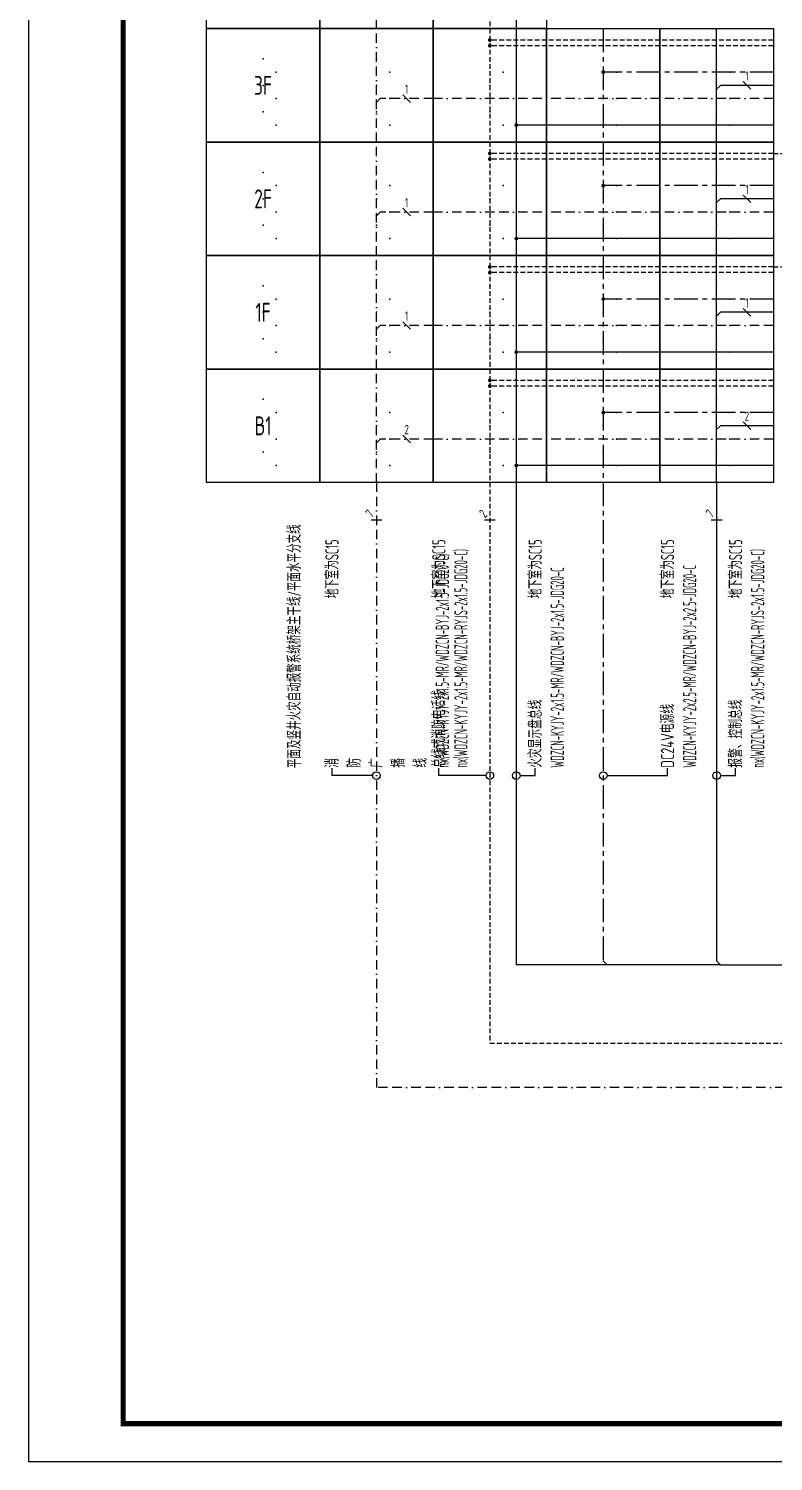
# Model space of a CAD drawing. Header units: millimetres. Extents: x -1040173 to 349982, y -145921 to 298175.
# Drawn here: x -7701 to 12000, y -28881 to 9000 of the extents above; entities that cross this region are included whole.
import ezdxf
from ezdxf import colors
from ezdxf.entities.mleader import LeaderData, LeaderLine
from ezdxf.enums import TextEntityAlignment as Align
from ezdxf.math import Vec2, Vec3

# ---------------------------------------------------------------- set-up
doc = ezdxf.new("R2010")
doc.units = ezdxf.units.MM
doc.header["$LTSCALE"] = 500
doc.header["$MEASUREMENT"] = 0
for name, pattern in [('BORDER', [1.75, 0.5, -0.25, 0.5, -0.25, 0, -0.25]), ('CENTER', [2, 1.25, -0.25, 0.25, -0.25]), ('HIDDEN', [0.375, 0.25, -0.125])]:
    doc.linetypes.add(name, pattern=pattern)
doc.layers.get('0').update_dxf_attribs({"color": 255, "linetype": 'CONTINUOUS'})
for name, color, linetype in [('E-BRST-WIRE', 2, 'BORDER'), ('E-FAS-WIRE', 4, 'CONTINUOUS'), ('E-FAS-WIRE2', 1, 'CENTER'), ('E-FAS-WIRE5', 4, 'HIDDEN'), ('E-REQU-DIMS', 30, 'CONTINUOUS'), ('E-UNIV-DIAG', 2, 'CONTINUOUS'), ('E-UNIV-NOTE', 6, 'CONTINUOUS')]:
    doc.layers.add(name, color=color, linetype=linetype)
doc.layers.add('内框', color=8, linetype='CONTINUOUS', plot=False)
doc.styles.add('TH-STYLE3', font='tssdeng.shx', dxfattribs={"width": 0.7, "bigfont": 'tssdchn.shx'})
doc.styles.add('黑体', font='')
doc.styles.get('黑体').set_extended_font_data('SimHei')

# ---------------------------------------------------------------- blocks, each defined once
blk = doc.blocks.new('E-ES01')
blk.add_lwpolyline([(0, 3000), (3000, 3000), (3000, 0), (0, 0)], close=True)
for p in [(1500, 2200), (1850, 1850), (1500, 1500), (1850, 1150), (1500, 800), (1850, 450)]:
    blk.add_point(p)
blk = doc.blocks.new('E-ANNO04')
blk.add_line((-1, -1), (1, 1))
at = {"style": 'TH-STYLE3', "width": 0.7}
blk.add_attdef('N', text='', height=2.5, dxfattribs=at).set_placement((0, 2.5), align=Align.MIDDLE)
blk = doc.blocks.new('_DotBlank')
at = {"color": 0, "linetype": 'ByBlock', "lineweight": -2}
blk.add_line((-0.5, 0), (-1, 0), dxfattribs=at)
blk.add_circle((0, 0), 0.5, dxfattribs=at)
blk = doc.blocks.new('THAPE_A1L_inner')
at = {"layer": '内框'}
blk.add_lwpolyline([(0, 0), (841, 0), (841, 594), (0, 594)], close=True, dxfattribs=at)
at = {"layer": '内框', "const_width": 1.4}
blk.add_lwpolyline([(25, 584), (25, 10), (831, 10), (831, 584)], close=True, dxfattribs=at)
at = {"layer": '内框', "style": '黑体', "width": 0.8}
blk.add_attdef('内框名称', (51.53, 598.63), '', height=7, dxfattribs=at)

msp = doc.modelspace()

# ---------------------------------------------------------------- linework, layer by layer
at = {"layer": 'E-BRST-WIRE'}
for p, q in [((1500, 9000), (1500, 12000)), ((1500, 6000), (1500, 9000)), ((1500, 7050), (1600, 7150)), ((3000, 7150), (1600, 7150)), ((12000, 7150), (3000, 7150)), ((1500, 3000), (1500, 6000)), ((1500, 4050), (1600, 4150)), ((3000, 4150), (1600, 4150)), ((12000, 4150), (3000, 4150)), ((1500, 0), (1500, 3000)), ((1500, 1050), (1600, 1150)), ((3000, 1150), (1600, 1150)), ((12000, 1150), (3000, 1150)), ((1500, -3000), (1500, 0)), ((1500, -1950), (1600, -1850)), ((3000, -1850), (1600, -1850)), ((12000, -1850), (3000, -1850)), ((1500, -3000), (1500, -19000)), ((14421, -19000), (1500, -19000))]:
    msp.add_line(p, q, dxfattribs=at)
at = {"layer": 'E-FAS-WIRE'}
for p, q in [((5200, 12000), (5200, 9000)), ((5200, 9000), (5200, 6000)), ((10500, 6000), (10500, 9000)), ((10500, 7400), (10600, 7500)), ((12000, 7500), (10600, 7500)), ((12000, 6450), (5200, 6450)), ((5200, 6000), (5200, 3000)), ((10500, 3000), (10500, 6000)), ((10500, 4400), (10600, 4500)), ((12000, 4500), (10600, 4500)), ((12000, 3450), (5200, 3450)), ((5200, 3000), (5200, 0)), ((10500, 0), (10500, 3000)), ((10500, 1400), (10600, 1500)), ((12000, 1500), (10600, 1500)), ((12000, 450), (5200, 450)), ((5200, 0), (5200, -3000)), ((10500, -3000), (10500, 0)), ((10500, -1600), (10600, -1500)), ((12000, -1500), (10600, -1500)), ((12000, -2550), (5200, -2550)), ((5200, -3000), (5200, -15750)), ((10500, -3000), (10500, -15650)), ((6900, -15750), (5200, -15750)), ((7600, -15750), (6900, -15750)), ((10600, -15750), (7600, -15750)), ((10600, -15750), (10500, -15650)), ((10600, -15750), (13921, -15750))]:
    msp.add_line(p, q, dxfattribs=at)
at = {"layer": 'E-FAS-WIRE', "const_width": 50}
for points in [[(5175, 6450, 1), (5225, 6450, 1)], [(5175, 3450, 1), (5225, 3450, 1)], [(5175, 450, 1), (5225, 450, 1)], [(5175, -2550, 1), (5225, -2550, 1)]]:
    msp.add_lwpolyline(points, format="xyb", close=True, dxfattribs=at)
at = {"layer": 'E-FAS-WIRE2'}
for p, q in [((7500, 9000), (7500, 6000)), ((12000, 7850), (7500, 7850)), ((7500, 6000), (7500, 3000)), ((12000, 4850), (7500, 4850)), ((7500, 3000), (7500, 0)), ((12000, 1850), (7500, 1850)), ((7500, 0), (7500, -3000)), ((12000, -1150), (7500, -1150)), ((7500, -3000), (7500, -15650)), ((7600, -15750), (7500, -15650))]:
    msp.add_line(p, q, dxfattribs=at)
at = {"layer": 'E-FAS-WIRE2', "const_width": 50}
for points in [[(7475, 7850, 1), (7525, 7850, 1)], [(7475, 4850, 1), (7525, 4850, 1)], [(7475, 1850, 1), (7525, 1850, 1)], [(7475, -1150, 1), (7525, -1150, 1)]]:
    msp.add_lwpolyline(points, format="xyb", close=True, dxfattribs=at)
at = {"layer": 'E-FAS-WIRE5'}
for p, q in [((4500, 12000), (4500, 9000)), ((4500, 9000), (4500, 6000)), ((12000, 8700), (4500, 8700)), ((12000, 8550), (4500, 8550)), ((4500, 6000), (4500, 3000)), ((12000, 5700), (4500, 5700)), ((12000, 5700), (15000, 5700)), ((12000, 5550), (4500, 5550)), ((4500, 3000), (4500, 0)), ((12000, 2700), (4500, 2700)), ((12000, 2700), (15000, 2700)), ((12000, 2550), (4500, 2550)), ((4500, 0), (4500, -3000)), ((12000, -300), (4500, -300)), ((12000, -450), (4500, -450)), ((4500, -3000), (4500, -17825)), ((4500, -17825), (13921, -17825))]:
    msp.add_line(p, q, dxfattribs=at)
at = {"layer": 'E-FAS-WIRE5', "const_width": 50}
for points in [[(4475, 8700, 1), (4525, 8700, 1)], [(4475, 8550, 1), (4525, 8550, 1)], [(4475, 5700, 1), (4525, 5700, 1)], [(4475, 5550, 1), (4525, 5550, 1)], [(4475, 2700, 1), (4525, 2700, 1)], [(4475, 2550, 1), (4525, 2550, 1)], [(4475, -300, 1), (4525, -300, 1)], [(4475, -450, 1), (4525, -450, 1)]]:
    msp.add_lwpolyline(points, format="xyb", close=True, dxfattribs=at)

# ---------------------------------------------------------------- block references
at = {"layer": 'E-UNIV-DIAG'}
for p in [(-3000, 9000), (0, 9000), (3000, 9000), (-3000, 6000), (0, 6000), (3000, 6000), (6000, 6000), (9000, 6000), (-3000, 3000), (0, 3000), (3000, 3000), (6000, 3000), (9000, 3000), (-3000, 0), (0, 0), (3000, 0), (6000, 0), (9000, 0), (0, -3000), (3000, -3000), (6000, -3000), (9000, -3000), (-3000, -3000)]:
    msp.add_blockref('E-ES01', p, dxfattribs=at)
at = {"layer": 'E-UNIV-NOTE'}
ref = msp.add_blockref('E-ANNO04', (11300, 7500), dxfattribs=dict(at, xscale=-100, yscale=100, zscale=100))
ref.add_attrib('N', '1', dxfattribs={"layer": '0', "height": 250, "rotation": 360, "style": 'TH-STYLE3', "width": 0.7}).set_placement((11300, 7750), align=Align.MIDDLE)
ref = msp.add_blockref('E-ANNO04', (2300, 7150), dxfattribs=dict(at, xscale=-100, yscale=100, zscale=100))
ref.add_attrib('N', '1', dxfattribs={"layer": '0', "height": 250, "rotation": 360, "style": 'TH-STYLE3', "width": 0.7}).set_placement((2300, 7400), align=Align.MIDDLE)
ref = msp.add_blockref('E-ANNO04', (11300, 4500), dxfattribs=dict(at, xscale=-100, yscale=100, zscale=100))
ref.add_attrib('N', '1', dxfattribs={"layer": '0', "height": 250, "rotation": 360, "style": 'TH-STYLE3', "width": 0.7}).set_placement((11300, 4750), align=Align.MIDDLE)
ref = msp.add_blockref('E-ANNO04', (2300, 4150), dxfattribs=dict(at, xscale=-100, yscale=100, zscale=100))
ref.add_attrib('N', '1', dxfattribs={"layer": '0', "height": 250, "rotation": 360, "style": 'TH-STYLE3', "width": 0.7}).set_placement((2300, 4400), align=Align.MIDDLE)
ref = msp.add_blockref('E-ANNO04', (2300, 1150), dxfattribs=dict(at, xscale=-100, yscale=100, zscale=100))
ref.add_attrib('N', '1', dxfattribs={"layer": '0', "height": 250, "rotation": 360, "style": 'TH-STYLE3', "width": 0.7}).set_placement((2300, 1400), align=Align.MIDDLE)
ref = msp.add_blockref('E-ANNO04', (11300, 1500), dxfattribs=dict(at, xscale=-100, yscale=100, zscale=100))
ref.add_attrib('N', '1', dxfattribs={"layer": '0', "height": 250, "rotation": 360, "style": 'TH-STYLE3', "width": 0.7}).set_placement((11300, 1750), align=Align.MIDDLE)
ref = msp.add_blockref('E-ANNO04', (11300, -1500), dxfattribs=dict(at, xscale=-100, yscale=100, zscale=100))
ref.add_attrib('N', '2', dxfattribs={"layer": '0', "height": 250, "rotation": 360, "style": 'TH-STYLE3', "width": 0.7}).set_placement((11300, -1250), align=Align.MIDDLE)
ref = msp.add_blockref('E-ANNO04', (2300, -1850), dxfattribs=dict(at, xscale=-100, yscale=100, zscale=100))
ref.add_attrib('N', '2', dxfattribs={"layer": '0', "height": 250, "rotation": 360, "style": 'TH-STYLE3', "width": 0.7}).set_placement((2300, -1600), align=Align.MIDDLE)
ref = msp.add_blockref('E-ANNO04', (1500, -4000), dxfattribs=dict(at, xscale=-100.0000000000014, yscale=100, zscale=100, rotation=44.99999999999704))
ref.add_attrib('N', '7', dxfattribs={"layer": '0', "height": 250, "rotation": 45, "style": 'TH-STYLE3', "width": 0.7}).set_placement((1323, -3823), align=Align.MIDDLE)
ref = msp.add_blockref('E-ANNO04', (4500, -4000), dxfattribs=dict(at, xscale=-100.0000000000014, yscale=100, zscale=100, rotation=44.99999999999704))
ref.add_attrib('N', '2', dxfattribs={"layer": '0', "height": 250, "rotation": 45, "style": 'TH-STYLE3', "width": 0.7}).set_placement((4323, -3823), align=Align.MIDDLE)
ref = msp.add_blockref('E-ANNO04', (10500, -4000), dxfattribs=dict(at, xscale=-99.9999999999963, yscale=100, zscale=100, rotation=45))
ref.add_attrib('N', '7', dxfattribs={"layer": '0', "height": 250, "rotation": 45, "style": 'TH-STYLE3', "width": 0.7}).set_placement((10323, -3823), align=Align.MIDDLE)
at = {"layer": '内框', "xscale": 100, "yscale": 100, "zscale": 100}
msp.add_blockref('THAPE_A1L_inner', (-7701, -28881), dxfattribs=at)

# ---------------------------------------------------------------- texts
at = {"layer": 'E-REQU-DIMS', "color": 6, "char_height": 350, "attachment_point": 4, "rotation": 90, "style": 'TH-STYLE3'}
for insert in [(325, -6060), (3150, -6060), (5700, -6060), (9200, -6060), (11000, -6060)]:
    msp.add_mtext('{\\W0.6;地下室为SC15}', dxfattribs=dict(at, insert=insert))
at = {"layer": 'E-UNIV-NOTE', "style": 'TH-STYLE3', "width": 0.7}
for s, p in [('3F', (-1500, 7500)), ('2F', (-1500, 4500)), ('1F', (-1500, 1500)), ('B1', (-1500, -1500))]:
    msp.add_text(s, height=500, dxfattribs=at).set_placement(p, align=Align.MIDDLE)
at = {"layer": 'E-UNIV-NOTE', "style": 'TH-STYLE3', "width": 0.6}
msp.add_text('平面及竖井火灾自动报警系统桥架主干线/平面水平分支线', height=350, rotation=90, dxfattribs=at).set_placement((-675, -10550), align=Align.MIDDLE_LEFT)

# ---------------------------------------------------------------- leaders
at = {"layer": 'E-REQU-DIMS'}
ml = msp.add_multileader_mtext('Standard', dxfattribs=at)
ml.set_content('总线式消防电话线\\P{\\W0.5;nx(WDZCN-KYJY-2x1.5-MR/WDZCN-RYJS-2x1.5-JDG20-C)}', color=6, style='TH-STYLE3')
ml.set_leader_properties()
ml.set_arrow_properties(name='DOTBLANK')
ml.build(insert=Vec2(0, 0))
ml.multileader.update_dxf_attribs({"dogleg_length": 2, "arrow_head_size": 200, "scale": 100})
ctx = ml.context
ctx.base_point, ctx.scale, ctx.char_height, ctx.arrow_head_size, ctx.landing_gap_size, ctx.plane_origin, ctx.plane_x_axis, ctx.plane_y_axis = Vec3(3150, -10550), 100, 350, 200, 9, Vec3(1904, -7467), Vec3(0, 1), Vec3(-1, 0)
notes = []
notes.append((ctx, [(0, (1, 1, 0), (3150, -10750), (0, 1), 200, [(0, [(4500, -10750)], 0, [])])]))
ctx.mtext.insert, ctx.mtext.text_direction, ctx.mtext.rotation, ctx.mtext.flow_direction = Vec3(2975, -10541), Vec3(0, 1), 1.570796, 5
ml = msp.add_multileader_mtext('Standard', dxfattribs=at)
ml.set_content('报警、控制总线\\P{\\W0.5;nx(WDZCN-KYJY-2x1.5-MR/WDZCN-RYJS-2x1.5-JDG20-C)}', color=6, style='TH-STYLE3')
ml.set_leader_properties()
ml.set_arrow_properties(name='DOTBLANK')
ml.build(insert=Vec2(0, 0))
ml.multileader.update_dxf_attribs({"dogleg_length": 2, "arrow_head_size": 200, "scale": 100})
ctx = ml.context
ctx.base_point, ctx.scale, ctx.char_height, ctx.arrow_head_size, ctx.landing_gap_size, ctx.plane_origin, ctx.plane_x_axis, ctx.plane_y_axis = Vec3(11000, -10550), 100, 350, 200, 9, Vec3(12746, -7467), Vec3(0, 1), Vec3(-1, 0)
notes.append((ctx, [(0, (1, 1, 0), (11000, -10750), (0, 1), 200, [(0, [(10500, -10750)], 0, [])])]))
ctx.mtext.insert, ctx.mtext.text_direction, ctx.mtext.rotation, ctx.mtext.flow_direction = Vec3(10825, -10541), Vec3(0, 1), 1.570796, 5
ml = msp.add_multileader_mtext('Standard', dxfattribs=at)
ml.set_content('火灾显示盘总线\\P{\\W0.5;WDZCN-KYJY-2x1.5-MR/WDZCN-BYJ-2x1.5-JDG20-C}', color=6, style='TH-STYLE3')
ml.set_leader_properties()
ml.set_arrow_properties(name='DOTBLANK')
ml.build(insert=Vec2(0, 0))
ml.multileader.update_dxf_attribs({"dogleg_length": 2, "arrow_head_size": 200, "scale": 100})
ctx = ml.context
ctx.base_point, ctx.scale, ctx.char_height, ctx.arrow_head_size, ctx.landing_gap_size, ctx.plane_origin, ctx.plane_x_axis, ctx.plane_y_axis = Vec3(5700, -10550), 100, 350, 200, 9, Vec3(7446, -7467), Vec3(0, 1), Vec3(-1, 0)
notes.append((ctx, [(0, (1, 1, 0), (5700, -10750), (0, 1), 200, [(0, [(5200, -10750)], 0, [])])]))
ctx.mtext.insert, ctx.mtext.text_direction, ctx.mtext.rotation, ctx.mtext.flow_direction = Vec3(5525, -10541), Vec3(0, 1), 1.570796, 5
ml = msp.add_multileader_mtext('Standard', dxfattribs=at)
ml.set_content('DC24V电源线\\P{\\W0.5;WDZCN-KYJY-2x2.5-MR/WDZCN-BYJ-2x2.5-JDG20-C}', color=6, style='TH-STYLE3')
ml.set_leader_properties()
ml.set_arrow_properties(name='DOTBLANK')
ml.build(insert=Vec2(0, 0))
ml.multileader.update_dxf_attribs({"dogleg_length": 2, "arrow_head_size": 200, "scale": 100})
ctx = ml.context
ctx.base_point, ctx.scale, ctx.char_height, ctx.arrow_head_size, ctx.landing_gap_size, ctx.plane_origin, ctx.plane_x_axis, ctx.plane_y_axis = Vec3(9200, -10550), 100, 350, 200, 9, Vec3(10746, -7467), Vec3(0, 1), Vec3(-1, 0)
notes.append((ctx, [(0, (1, 1, 0), (9200, -10750), (0, 1), 200, [(0, [(7500, -10750)], 0, [])])]))
ctx.mtext.insert, ctx.mtext.text_direction, ctx.mtext.rotation, ctx.mtext.flow_direction = Vec3(9025, -10541), Vec3(0, 1), 1.570796, 5
ml = msp.add_multileader_mtext('Standard', dxfattribs=at)
ml.set_content('消防广播线\\P{\\W0.5;nx(WDZCN-KYJY-2x1.5-MR/WDZCN-BYJ-2x1.5-JDG20-C)}', color=6, style='TH-STYLE3')
ml.set_leader_properties()
ml.set_arrow_properties(name='DOTBLANK')
ml.build(insert=Vec2(0, 0))
ml.multileader.update_dxf_attribs({"dogleg_length": 2, "arrow_head_size": 200, "scale": 100})
ctx = ml.context
ctx.base_point, ctx.scale, ctx.char_height, ctx.arrow_head_size, ctx.landing_gap_size, ctx.plane_origin, ctx.plane_x_axis, ctx.plane_y_axis = Vec3(325, -10550), 100, 350, 200, 9, Vec3(-1421, -7467), Vec3(0, 1), Vec3(-1, 0)
notes.append((ctx, [(0, (1, 1, 0), (325, -10750), (0, 1), 200, [(0, [(1500, -10750)], 0, [])])]))
ctx.mtext.insert, ctx.mtext.text_direction, ctx.mtext.rotation, ctx.mtext.width, ctx.mtext.flow_direction = Vec3(150, -10541), Vec3(0, 1), 1.570796, 0.5, 5
for ctx, leaders in notes:
    for number, flags, end, landing, length, lines in leaders:
        leader = LeaderData()
        leader.index, (leader.has_last_leader_line, leader.has_dogleg_vector, leader.attachment_direction) = number, flags
        leader.last_leader_point, leader.dogleg_vector, leader.dogleg_length = Vec3(end), Vec3(landing), length
        for number, points, colour, breaks in lines:
            line = LeaderLine()
            line.index, line.vertices, line.color, line.breaks = number, Vec3.list(points), colors.encode_raw_color(colour), breaks
            leader.lines.append(line)
        ctx.leaders.append(leader)

doc.saveas('drawing.dxf')
